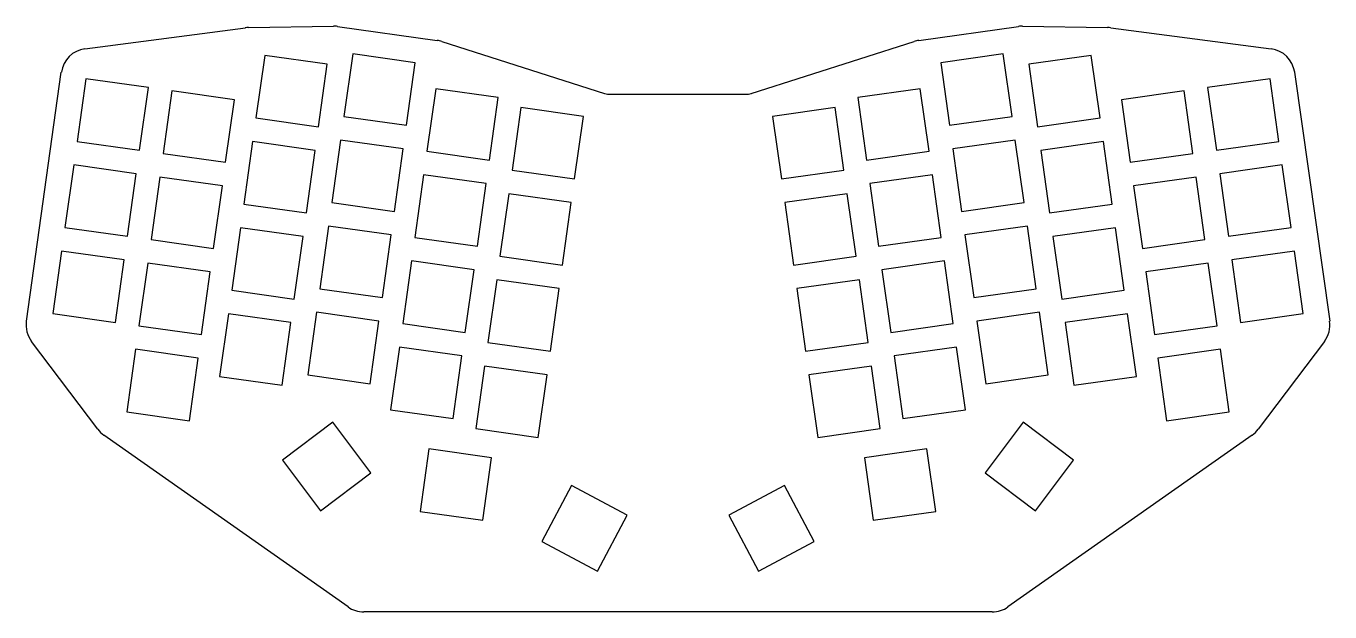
# Model space of a CAD drawing. Header units: millimetres. Extents: x 70 to 355, y -195 to -67.
import ezdxf

# ---------------------------------------------------------------- set-up
doc = ezdxf.new("R2010")
doc.units = ezdxf.units.MM

msp = doc.modelspace()

# ---------------------------------------------------------------- linework, layer by layer
for p, q in [((82.81, -71.85), (117.85, -67.27)), ((118.52, -67.22), (137.08, -66.9)), ((138.02, -66.96), (159.79, -70.02)), ((264.97, -70.02), (286.74, -66.96)), ((287.68, -66.9), (306.23, -67.22)), ((306.91, -67.27), (341.95, -71.85)), ((160.78, -70.25), (196.35, -81.6)), ((228.4, -81.6), (263.98, -70.25)), ((122.09, -73.3), (120.17, -86.97)), ((135.75, -75.23), (122.09, -73.3)), ((141.32, -72.98), (139.4, -86.64)), ((154.98, -74.9), (141.32, -72.98)), ((283.44, -72.98), (269.77, -74.9)), ((285.36, -86.64), (283.44, -72.98)), ((302.67, -73.3), (289, -75.23)), ((304.59, -86.97), (302.67, -73.3)), ((133.83, -88.89), (135.75, -75.23)), ((153.06, -88.56), (154.98, -74.9)), ((269.77, -74.9), (271.69, -88.56)), ((289, -75.23), (290.93, -88.89)), ((70, -131.35), (77.64, -76.96)), ((82.99, -78.41), (81.07, -92.08)), ((96.66, -80.33), (82.99, -78.41)), ((341.76, -78.41), (328.1, -80.33)), ((343.68, -92.08), (341.76, -78.41)), ((347.11, -76.96), (354.76, -131.35)), ((94.74, -94), (96.66, -80.33)), ((101.81, -81.06), (99.89, -94.72)), ((115.48, -82.98), (101.81, -81.06)), ((159.44, -80.57), (157.52, -94.24)), ((173.1, -82.49), (159.44, -80.57)), ((171.18, -96.16), (173.1, -82.49)), ((197.57, -81.79), (227.19, -81.79)), ((265.32, -80.57), (251.65, -82.49)), ((251.65, -82.49), (253.57, -96.16)), ((267.24, -94.24), (265.32, -80.57)), ((322.95, -81.06), (309.28, -82.98)), ((324.87, -94.72), (322.95, -81.06)), ((328.1, -80.33), (330.02, -94)), ((113.55, -96.64), (115.48, -82.98)), ((178.04, -84.7), (176.12, -98.37)), ((191.71, -86.62), (178.04, -84.7)), ((246.71, -84.7), (233.05, -86.62)), ((248.63, -98.37), (246.71, -84.7)), ((309.28, -82.98), (311.2, -96.64)), ((120.17, -86.97), (133.83, -88.89)), ((139.4, -86.64), (153.06, -88.56)), ((189.79, -100.29), (191.71, -86.62)), ((233.05, -86.62), (234.97, -100.29)), ((271.69, -88.56), (285.36, -86.64)), ((290.93, -88.89), (304.59, -86.97)), ((81.07, -92.08), (94.74, -94)), ((119.44, -92.12), (117.52, -105.79)), ((133.11, -94.04), (119.44, -92.12)), ((138.67, -91.79), (136.75, -105.46)), ((152.34, -93.71), (138.67, -91.79)), ((150.42, -107.38), (152.34, -93.71)), ((286.08, -91.79), (272.42, -93.71)), ((272.42, -93.71), (274.34, -107.38)), ((288, -105.46), (286.08, -91.79)), ((305.31, -92.12), (291.65, -94.04)), ((307.24, -105.79), (305.31, -92.12)), ((330.02, -94), (343.68, -92.08)), ((99.89, -94.72), (113.55, -96.64)), ((131.19, -107.71), (133.11, -94.04)), ((157.52, -94.24), (171.18, -96.16)), ((253.57, -96.16), (267.24, -94.24)), ((291.65, -94.04), (293.57, -107.71)), ((311.2, -96.64), (324.87, -94.72)), ((80.35, -97.23), (78.43, -110.89)), ((94.02, -99.15), (80.35, -97.23)), ((92.1, -112.82), (94.02, -99.15)), ((156.79, -99.39), (154.87, -113.05)), ((170.46, -101.31), (156.79, -99.39)), ((176.12, -98.37), (189.79, -100.29)), ((234.97, -100.29), (248.63, -98.37)), ((267.96, -99.39), (254.3, -101.31)), ((269.88, -113.05), (267.96, -99.39)), ((344.41, -97.23), (330.74, -99.15)), ((330.74, -99.15), (332.66, -112.82)), ((346.33, -110.89), (344.41, -97.23)), ((99.17, -99.87), (97.24, -113.54)), ((112.83, -101.79), (99.17, -99.87)), ((110.91, -115.46), (112.83, -101.79)), ((168.54, -114.97), (170.46, -101.31)), ((254.3, -101.31), (256.22, -114.97)), ((325.59, -99.87), (311.93, -101.79)), ((311.93, -101.79), (313.85, -115.46)), ((327.51, -113.54), (325.59, -99.87)), ((175.4, -103.52), (173.48, -117.18)), ((189.07, -105.44), (175.4, -103.52)), ((249.36, -103.52), (235.69, -105.44)), ((251.28, -117.18), (249.36, -103.52)), ((117.52, -105.79), (131.19, -107.71)), ((136.75, -105.46), (150.42, -107.38)), ((187.15, -119.1), (189.07, -105.44)), ((235.69, -105.44), (237.61, -119.1)), ((274.34, -107.38), (288, -105.46)), ((293.57, -107.71), (307.24, -105.79)), ((78.43, -110.89), (92.1, -112.82)), ((116.8, -110.93), (114.88, -124.6)), ((130.46, -112.86), (116.8, -110.93)), ((136.03, -110.61), (134.11, -124.27)), ((149.7, -112.53), (136.03, -110.61)), ((288.73, -110.61), (275.06, -112.53)), ((290.65, -124.27), (288.73, -110.61)), ((307.96, -110.93), (294.29, -112.86)), ((309.88, -124.6), (307.96, -110.93)), ((332.66, -112.82), (346.33, -110.89)), ((97.24, -113.54), (110.91, -115.46)), ((128.54, -126.52), (130.46, -112.86)), ((147.78, -126.19), (149.7, -112.53)), ((154.87, -113.05), (168.54, -114.97)), ((256.22, -114.97), (269.88, -113.05)), ((275.06, -112.53), (276.98, -126.19)), ((294.29, -112.86), (296.21, -126.52)), ((313.85, -115.46), (327.51, -113.54)), ((77.71, -116.04), (75.79, -129.71)), ((91.37, -117.96), (77.71, -116.04)), ((347.05, -116.04), (333.38, -117.96)), ((348.97, -129.71), (347.05, -116.04)), ((89.45, -131.63), (91.37, -117.96)), ((96.52, -118.69), (94.6, -132.35)), ((110.19, -120.61), (96.52, -118.69)), ((154.15, -118.2), (152.23, -131.87)), ((167.82, -120.12), (154.15, -118.2)), ((173.48, -117.18), (187.15, -119.1)), ((237.61, -119.1), (251.28, -117.18)), ((270.61, -118.2), (256.94, -120.12)), ((272.53, -131.87), (270.61, -118.2)), ((328.24, -118.69), (314.57, -120.61)), ((330.16, -132.35), (328.24, -118.69)), ((333.38, -117.96), (335.31, -131.63)), ((108.27, -134.27), (110.19, -120.61)), ((165.89, -133.79), (167.82, -120.12)), ((172.76, -122.33), (170.84, -136)), ((186.42, -124.25), (172.76, -122.33)), ((252, -122.33), (238.34, -124.25)), ((253.92, -136), (252, -122.33)), ((256.94, -120.12), (258.86, -133.79)), ((314.57, -120.61), (316.49, -134.27)), ((114.88, -124.6), (128.54, -126.52)), ((134.11, -124.27), (147.78, -126.19)), ((184.5, -137.92), (186.42, -124.25)), ((238.34, -124.25), (240.26, -137.92)), ((276.98, -126.19), (290.65, -124.27)), ((296.21, -126.52), (309.88, -124.6)), ((75.79, -129.71), (89.45, -131.63)), ((114.15, -129.75), (112.23, -143.42)), ((127.82, -131.67), (114.15, -129.75)), ((133.39, -129.42), (131.47, -143.09)), ((147.05, -131.34), (133.39, -129.42)), ((291.37, -129.42), (277.7, -131.34)), ((293.29, -143.09), (291.37, -129.42)), ((310.6, -129.75), (296.94, -131.67)), ((312.52, -143.42), (310.6, -129.75)), ((335.31, -131.63), (348.97, -129.71)), ((94.6, -132.35), (108.27, -134.27)), ((125.9, -145.34), (127.82, -131.67)), ((145.13, -145.01), (147.05, -131.34)), ((152.23, -131.87), (165.89, -133.79)), ((258.86, -133.79), (272.53, -131.87)), ((277.7, -131.34), (279.63, -145.01)), ((296.94, -131.67), (298.86, -145.34)), ((316.49, -134.27), (330.16, -132.35)), ((85.6, -154.97), (71.15, -135.8)), ((170.84, -136), (184.5, -137.92)), ((240.26, -137.92), (253.92, -136)), ((353.61, -135.8), (339.16, -154.97)), ((93.88, -137.5), (91.96, -151.17)), ((107.54, -139.42), (93.88, -137.5)), ((105.62, -153.09), (107.54, -139.42)), ((151.51, -137.02), (149.58, -150.68)), ((165.17, -138.94), (151.51, -137.02)), ((163.25, -152.61), (165.17, -138.94)), ((273.25, -137.02), (259.59, -138.94)), ((259.59, -138.94), (261.51, -152.61)), ((275.17, -150.68), (273.25, -137.02)), ((330.88, -137.5), (317.21, -139.42)), ((317.21, -139.42), (319.13, -153.09)), ((332.8, -151.17), (330.88, -137.5)), ((170.11, -141.15), (168.19, -154.81)), ((183.78, -143.07), (170.11, -141.15)), ((254.65, -141.15), (240.98, -143.07)), ((256.57, -154.81), (254.65, -141.15)), ((112.23, -143.42), (125.9, -145.34)), ((131.47, -143.09), (145.13, -145.01)), ((181.86, -156.73), (183.78, -143.07)), ((240.98, -143.07), (242.9, -156.73)), ((279.63, -145.01), (293.29, -143.09)), ((298.86, -145.34), (312.52, -143.42)), ((149.58, -150.68), (163.25, -152.61)), ((261.51, -152.61), (275.17, -150.68)), ((91.96, -151.17), (105.62, -153.09)), ((136.98, -153.42), (125.96, -161.73)), ((145.29, -164.45), (136.98, -153.42)), ((287.78, -153.42), (279.47, -164.45)), ((298.8, -161.73), (287.78, -153.42)), ((319.13, -153.09), (332.8, -151.17)), ((140.28, -193.76), (86.94, -156.27)), ((168.19, -154.81), (181.86, -156.73)), ((242.9, -156.73), (256.57, -154.81)), ((337.81, -156.27), (284.47, -193.76)), ((157.97, -159.26), (156.05, -172.93)), ((171.64, -161.18), (157.97, -159.26)), ((266.78, -159.26), (253.12, -161.18)), ((268.7, -172.93), (266.78, -159.26)), ((125.96, -161.73), (134.26, -172.75)), ((169.72, -174.85), (171.64, -161.18)), ((253.12, -161.18), (255.04, -174.85)), ((290.49, -172.75), (298.8, -161.73)), ((134.26, -172.75), (145.29, -164.45)), ((279.47, -164.45), (290.49, -172.75)), ((189.08, -167.25), (182.6, -179.44)), ((201.27, -173.73), (189.08, -167.25)), ((235.67, -167.25), (223.49, -173.73)), ((242.15, -179.44), (235.67, -167.25)), ((156.05, -172.93), (169.72, -174.85)), ((194.79, -185.92), (201.27, -173.73)), ((223.49, -173.73), (229.97, -185.92)), ((255.04, -174.85), (268.7, -172.93)), ((182.6, -179.44), (194.79, -185.92)), ((229.97, -185.92), (242.15, -179.44)), ((281.02, -194.85), (143.73, -194.85))]:
    msp.add_line(p, q)
for centre, radius, start, end in [((118.62, -73.22), 6, 90.9726, 97.4463), ((137.18, -72.9), 6, 82, 90.9726), ((287.58, -72.9), 6, 89.0274, 98), ((306.13, -73.22), 6, 82.5537, 89.0274), ((158.95, -75.96), 6, 72.2933, 82), ((265.81, -75.96), 6, 98, 107.7067), ((83.59, -77.8), 6, 97.4463, 172), ((341.17, -77.8), 6, 8, 82.5537), ((197.57, -77.79), 4, 252.2933, 270), ((227.19, -77.79), 4, 270, 287.7067), ((75.94, -132.18), 6, 172, 216.9953), ((348.81, -132.18), 6, 323, 368), ((90.39, -151.36), 6, 217, 234.8979), ((334.36, -151.36), 6, 305.1021, 323), ((143.73, -188.85), 6, 234.8979, 270), ((281.02, -188.85), 6, 270, 305.1021)]:
    msp.add_arc(centre, radius, start, end)

doc.saveas('drawing.dxf')
